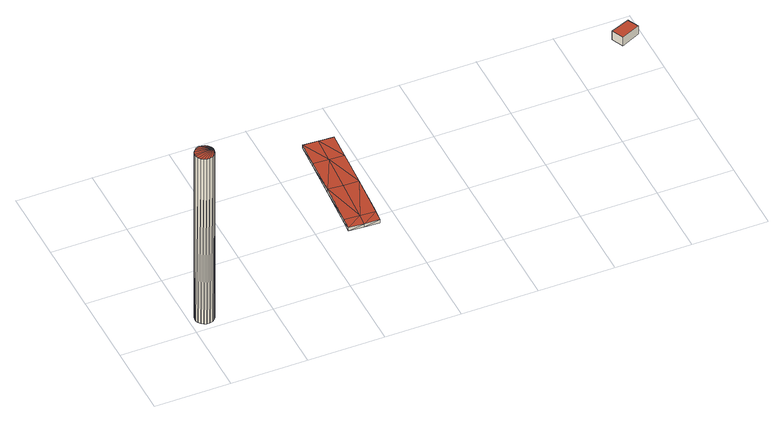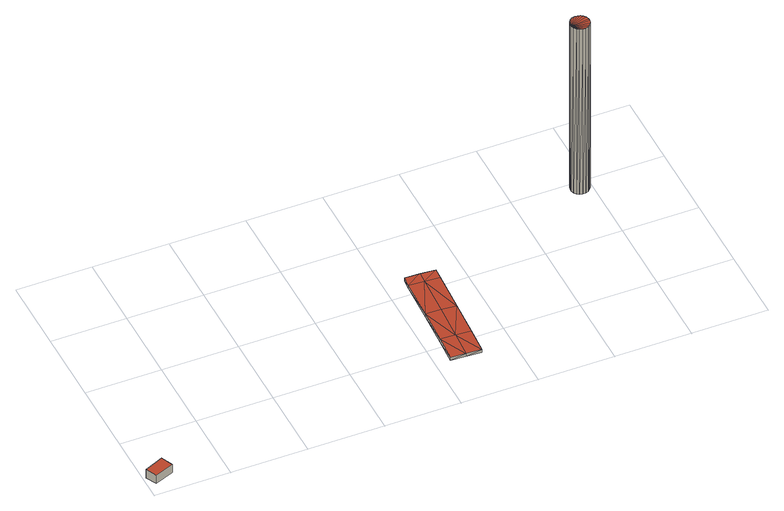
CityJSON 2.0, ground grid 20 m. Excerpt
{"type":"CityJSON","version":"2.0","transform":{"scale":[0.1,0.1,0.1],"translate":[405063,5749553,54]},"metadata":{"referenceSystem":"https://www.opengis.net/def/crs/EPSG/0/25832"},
"CityObjects":{
"building1":{"type":"Building","attributes":{"Geometrietyp2DReferenz":"1000","Gemeindeschluessel":"05515000","function":"51002_1251","roofType":"9999","measuredHeight":52.59},"geometry":[{"type":"Solid","lod":"2","boundaries":[[[[0,1,2]],[[1,3,2]],[[4,5,0]],[[5,1,0]],[[6,7,4]],[[7,5,4]],[[8,9,6]],[[9,7,6]],[[10,11,8]],[[11,9,8]],[[12,13,10]],[[13,11,10]],[[14,15,12]],[[15,13,12]],[[16,17,14]],[[17,15,14]],[[18,19,16]],[[19,17,16]],[[20,21,18]],[[21,19,18]],[[22,23,20]],[[23,21,20]],[[24,25,22]],[[25,23,22]],[[26,27,24]],[[27,25,24]],[[28,29,26]],[[29,27,26]],[[30,31,28]],[[31,29,28]],[[32,33,30]],[[33,31,30]],[[34,35,32]],[[35,33,32]],[[36,37,34]],[[37,35,34]],[[38,39,36]],[[39,37,36]],[[2,3,38]],[[3,39,38]],[[3,1,39]],[[1,5,39]],[[5,7,39]],[[7,9,39]],[[9,11,39]],[[11,13,39]],[[13,15,39]],[[15,17,39]],[[17,19,39]],[[19,21,39]],[[21,23,39]],[[23,25,39]],[[25,27,39]],[[27,29,39]],[[29,31,39]],[[31,33,39]],[[33,35,39]],[[35,37,39]],[[0,2,4]],[[2,38,4]],[[38,36,4]],[[36,34,4]],[[34,32,4]],[[32,30,4]],[[30,28,4]],[[28,26,4]],[[26,24,4]],[[24,22,4]],[[22,20,4]],[[20,18,4]],[[18,16,4]],[[16,14,4]],[[14,12,4]],[[12,10,4]],[[10,8,4]],[[8,6,4]]]],"semantics":{"surfaces":[{"type":"WallSurface"},{"type":"GroundSurface"},{"type":"RoofSurface"}],"values":[[0,0,0,0,0,0,0,0,0,0,0,0,0,0,0,0,0,0,0,0,0,0,0,0,0,0,0,0,0,0,0,0,0,0,0,0,0,0,0,0,1,1,1,1,1,1,1,1,1,1,1,1,1,1,1,1,1,1,2,2,2,2,2,2,2,2,2,2,2,2,2,2,2,2,2,2]]}}]},
"building2":{"type":"Building","attributes":{"Geometrietyp2DReferenz":"2000","Gemeindeschluessel":"05515000","function":"53001_1800","roofType":"9999","measuredHeight":1},"geometry":[{"type":"Solid","lod":"2","boundaries":[[[[40,41,42]],[[41,43,42]],[[44,45,40]],[[45,41,40]],[[46,47,44]],[[47,45,44]],[[48,49,46]],[[49,47,46]],[[50,51,48]],[[51,49,48]],[[52,53,50]],[[53,51,50]],[[54,55,52]],[[55,53,52]],[[56,57,54]],[[57,55,54]],[[58,59,56]],[[59,57,56]],[[60,61,58]],[[61,59,58]],[[62,63,60]],[[63,61,60]],[[42,43,62]],[[43,63,62]],[[64,43,45]],[[45,43,41]],[[65,64,47]],[[47,64,45]],[[66,65,47]],[[47,49,66]],[[53,66,49]],[[53,49,51]],[[61,63,64]],[[64,63,43]],[[59,61,64]],[[59,64,65]],[[57,59,66]],[[66,59,65]],[[55,57,66]],[[55,66,53]],[[67,44,42]],[[44,40,42]],[[68,46,67]],[[46,44,67]],[[69,46,68]],[[46,69,48]],[[52,48,69]],[[52,50,48]],[[60,67,62]],[[67,42,62]],[[58,67,60]],[[58,68,67]],[[56,69,58]],[[69,68,58]],[[54,69,56]],[[54,52,69]]]],"semantics":{"surfaces":[{"type":"WallSurface"},{"type":"GroundSurface"},{"type":"RoofSurface"}],"values":[[0,0,0,0,0,0,0,0,0,0,0,0,0,0,0,0,0,0,0,0,0,0,0,0,1,1,1,1,1,1,1,1,1,1,1,1,1,1,1,1,2,2,2,2,2,2,2,2,2,2,2,2,2,2,2,2]]}}]},
"building3":{"type":"Building","attributes":{"Gemeindeschluessel":"05515000","Geometrietyp2DReferenz":"3000","function":"31001_2700","roofType":"1000","measuredHeight":2.56},"geometry":[{"type":"Solid","lod":"2","boundaries":[[[[70,71,72,73]],[[74,75,71,70]],[[76,77,75,74]],[[73,72,77,76]],[[74,70,73,76]],[[71,75,77,72]]]],"semantics":{"surfaces":[{"type":"WallSurface"},{"type":"RoofSurface"},{"type":"GroundSurface"}],"values":[[0,0,0,0,1,2]]}}]}
},
"vertices":[
[56,40,543],[56,40,17],[51,46,543],[51,46,17],[58,32,543],[58,32,17],[58,25,543],[58,25,17],[56,17,543],[56,17,17],[51,11,543],[51,11,17],[45,6,543],[45,6,17],[37,4,543],[37,4,17],[29,4,543],[29,4,17],[22,6,543],[22,6,17],[16,11,543],[16,11,17],[11,17,543],[11,17,17],[9,25,543],[9,25,17],[9,32,543],[9,32,17],[11,40,543],[11,40,17],[16,46,543],[16,46,17],[22,51,543],[22,51,17],[29,53,543],[29,53,17],[37,53,543],[37,53,17],[45,51,543],[45,51,17],
[570,469,33],[570,469,23],[530,472,33],[530,472,23],[566,399,33],[566,399,23],[560,302,32],[560,302,22],[553,191,29],[553,191,19],[551,161,28],[551,161,18],[511,163,28],[511,163,18],[471,166,28],[471,166,18],[473,196,29],[473,196,19],[480,307,32],[480,307,22],[486,404,33],[486,404,23],[490,474,33],[490,474,23],[526,401,23],[520,304,22],[513,193,19],[526,401,33],[520,304,32],[513,193,29],
[1377,562,31],[1377,562,5],[1327,542,5],[1327,542,31],[1392,533,31],[1392,533,5],[1341,510,31],[1341,510,5]
]}
